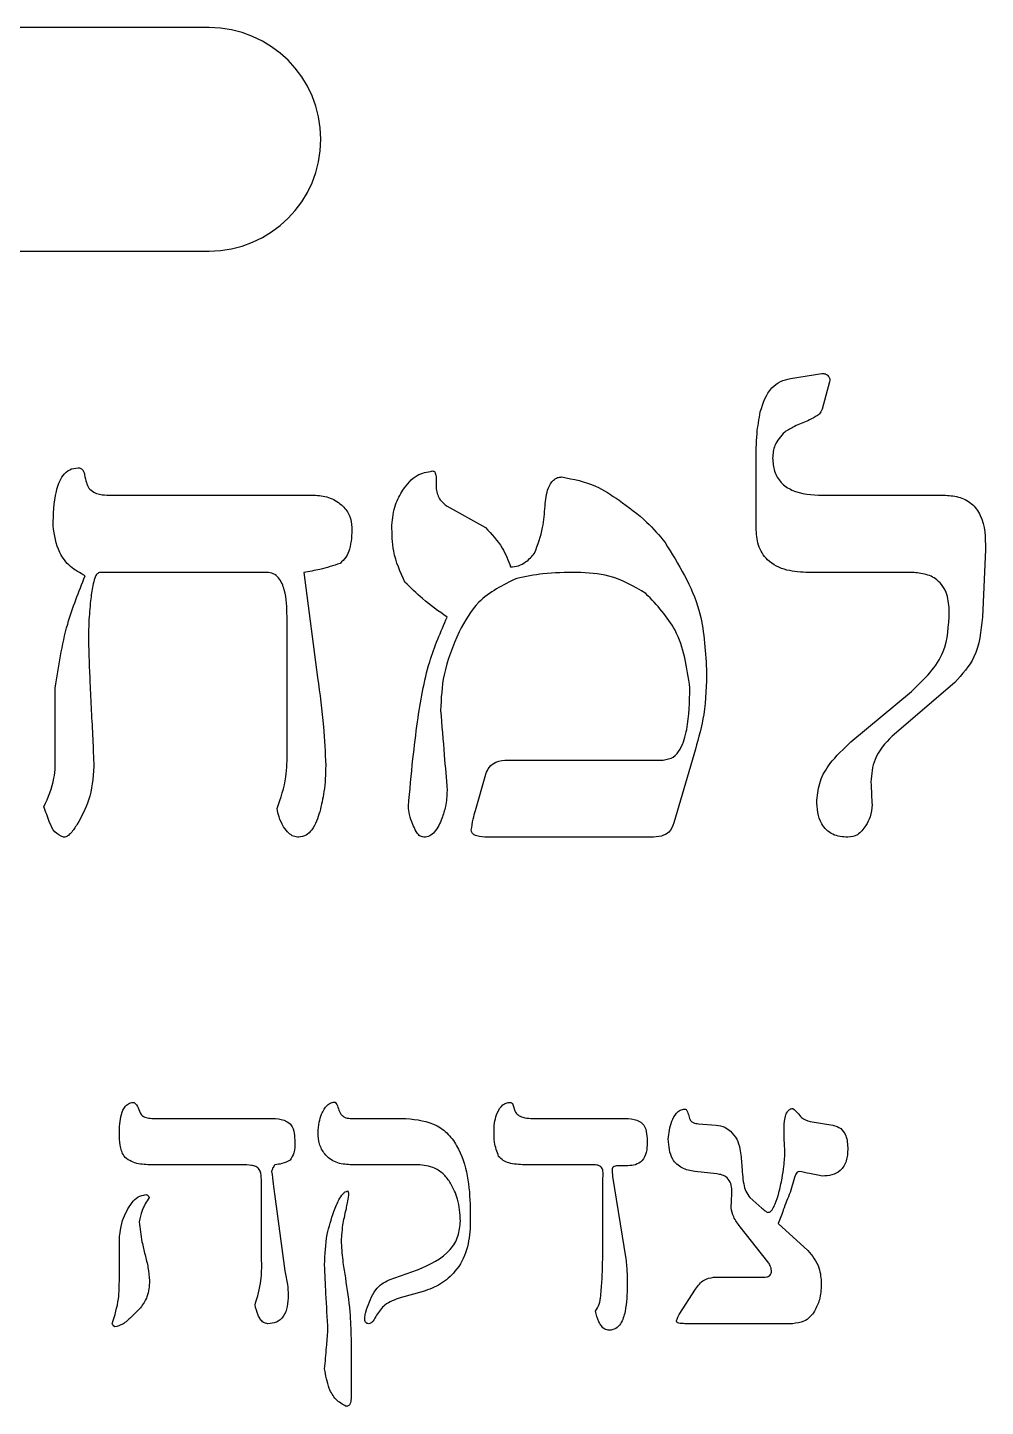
# Model space of a CAD drawing. Header units: inches. Extents: x -10.2 to 5.8, y -10.8 to 2.3.
# Drawn here: x -0.965 to 0.106, y -1.372 to 0.17 of the extents above; entities that cross this region are included whole.
import ezdxf

# ---------------------------------------------------------------- set-up
doc = ezdxf.new("R2010")
doc.units = ezdxf.units.IN
doc.header["$MEASUREMENT"] = 0

msp = doc.modelspace()

# ---------------------------------------------------------------- linework, layer by layer
at = {"color": 7, "linetype": 'Continuous', "lineweight": 25}
for p, q in [((-0.7621, 0.1703), (-1.6371, 0.1703)), ((-1.6371, -0.0797), (-0.7621, -0.0797)), ((-0.1118, -0.2222), (-0.0768, -0.2169)), ((-0.0682, -0.2262), (-0.0763, -0.2568)), ((-0.1502, -0.3896), (-0.1502, -0.3156)), ((-0.5082, -0.3345), (-0.5082, -0.3459)), ((-0.8736, -0.3529), (-0.6429, -0.3529)), ((-0.0761, -0.3529), (0.0597, -0.3529)), ((-0.4959, -0.3651), (-0.4528, -0.3892)), ((0.1063, -0.4135), (0.1029, -0.4893)), ((-0.6976, -0.4393), (-0.8847, -0.4393)), ((-0.6563, -0.4393), (-0.6407, -0.5569)), ((0.0226, -0.4393), (-0.0915, -0.4393)), ((-0.6749, -0.6391), (-0.6749, -0.4886)), ((-0.9341, -0.6429), (-0.9341, -0.5686)), ((0.072, -0.5624), (0.0019, -0.6223)), ((-0.0441, -0.6287), (0.0235, -0.5726)), ((-0.2181, -0.6369), (-0.2423, -0.7194)), ((-0.4277, -0.6492), (-0.254, -0.6492)), ((-0.4641, -0.7055), (-0.4526, -0.6649)), ((-0.2775, -0.7356), (-0.4473, -0.7356)), ((-0.4218, -1.0358), (-0.4202, -1.0418)), ((-0.8263, -1.0502), (-0.694, -1.0502)), ((-0.6042, -1.0502), (-0.5419, -1.0502)), ((-0.4022, -1.0502), (-0.2996, -1.0502)), ((-0.2145, -1.0561), (-0.1949, -1.0576)), ((-0.0897, -1.0537), (-0.0643, -1.0576)), ((-0.7248, -1.102), (-0.8265, -1.102)), ((-0.5287, -1.102), (-0.6042, -1.102)), ((-0.3319, -1.102), (-0.4095, -1.102)), ((-0.3114, -1.1087), (-0.3107, -1.1152)), ((-0.2936, -1.1031), (-0.3049, -1.1031)), ((-0.1941, -1.1122), (-0.2189, -1.1094)), ((-0.3107, -1.1152), (-0.2959, -1.2074)), ((-0.1074, -1.1162), (-0.1122, -1.1329)), ((-0.7033, -1.2095), (-0.7033, -1.1271)), ((-0.6888, -1.1345), (-0.6773, -1.2207)), ((-0.3218, -1.1932), (-0.3218, -1.1375)), ((-0.1571, -1.1387), (-0.1437, -1.1505)), ((-0.4699, -1.1549), (-0.4699, -1.1703)), ((-0.1372, -1.2106), (-0.168, -1.1713)), ((-0.1255, -1.1679), (-0.0924, -1.1978)), ((-0.8625, -1.2294), (-0.8625, -1.1956)), ((-0.5607, -1.2307), (-0.5289, -1.2196)), ((-0.1977, -1.2279), (-0.1421, -1.2279)), ((-0.5228, -1.2439), (-0.5483, -1.2509)), ((-0.2361, -1.2696), (-0.2181, -1.2413)), ((-0.8389, -1.2621), (-0.8493, -1.2724)), ((-0.1094, -1.2798), (-0.2301, -1.2798)), ((-0.6033, -1.2964), (-0.6033, -1.362))]:
    msp.add_line(p, q, dxfattribs=at)
msp.add_arc((-0.7621, 0.0453), 0.125, 270, 90, dxfattribs=at)
for points, knots in [([(-0.1455, -0.2595), (-0.1424, -0.2498), (-0.138, -0.2362), (-0.1233, -0.225), (-0.1156, -0.2231), (-0.1118, -0.2222)], [0, 0, 0, 0, 0.558184, 0.779064, 1, 1, 1, 1]), ([(-0.0768, -0.2169), (-0.0753, -0.2168), (-0.0724, -0.2167), (-0.0693, -0.2195), (-0.0674, -0.2228), (-0.0679, -0.225), (-0.0682, -0.2262)], [0, 0, 0, 0, 0.2782678, 0.5615091, 0.7780344, 1, 1, 1, 1]), ([(-0.1502, -0.3156), (-0.1502, -0.305), (-0.1502, -0.2862), (-0.147, -0.2677), (-0.1455, -0.2595)], [0, 0, 0, 0, 0.560193, 1, 1, 1, 1]), ([(-0.0763, -0.2568), (-0.0772, -0.2586), (-0.0791, -0.2621), (-0.0851, -0.2661), (-0.0897, -0.2683), (-0.0925, -0.2696)], [0, 0, 0, 0, 0.278554, 0.559743, 1, 1, 1, 1]), ([(-0.0925, -0.2696), (-0.0975, -0.2716), (-0.1064, -0.2751), (-0.1145, -0.28), (-0.1182, -0.2822)], [0, 0, 0, 0, 0.560201, 1, 1, 1, 1]), ([(-0.1182, -0.2822), (-0.1226, -0.2868), (-0.1305, -0.2952), (-0.1313, -0.3065), (-0.1317, -0.3115)], [0, 0, 0, 0, 0.558473, 1, 1, 1, 1]), ([(-0.9366, -0.3871), (-0.9363, -0.3742), (-0.9358, -0.3548), (-0.9282, -0.3329), (-0.9185, -0.3235), (-0.9119, -0.3226), (-0.9087, -0.3222)], [0, 0, 0, 0, 0.50067, 0.750271, 0.875254, 1, 1, 1, 1]), ([(-0.9087, -0.3222), (-0.9075, -0.3223), (-0.9053, -0.3226), (-0.9024, -0.3257), (-0.9017, -0.3285), (-0.9013, -0.3302)], [0, 0, 0, 0, 0.2791996, 0.56038, 1, 1, 1, 1]), ([(-0.1317, -0.3115), (-0.1314, -0.3165), (-0.1307, -0.3263), (-0.1229, -0.3395), (-0.1047, -0.3516), (-0.0879, -0.3524), (-0.0761, -0.3529)], [0, 0, 0, 0, 0.187156, 0.373743, 0.560514, 1, 1, 1, 1]), ([(-0.9013, -0.3302), (-0.9008, -0.3331), (-0.8999, -0.3382), (-0.8976, -0.3429), (-0.8966, -0.3449)], [0, 0, 0, 0, 0.56104, 1, 1, 1, 1]), ([(-0.5452, -0.3471), (-0.5405, -0.3407), (-0.532, -0.3293), (-0.5181, -0.3269), (-0.5121, -0.3258)], [0, 0, 0, 0, 0.560916, 1, 1, 1, 1]), ([(-0.5121, -0.3258), (-0.5116, -0.3259), (-0.5108, -0.326), (-0.5093, -0.3272), (-0.5083, -0.3301), (-0.5082, -0.3327), (-0.5082, -0.3345)], [0, 0, 0, 0, 0.12731, 0.248545, 0.501824, 1, 1, 1, 1]), ([(-0.3863, -0.3651), (-0.3857, -0.3582), (-0.3848, -0.3477), (-0.3786, -0.3368), (-0.3726, -0.3328), (-0.3691, -0.3326), (-0.3674, -0.3325)], [0, 0, 0, 0, 0.500326, 0.74953, 0.874893, 1, 1, 1, 1]), ([(-0.3674, -0.3325), (-0.3545, -0.335), (-0.3315, -0.3395), (-0.3121, -0.3527), (-0.3035, -0.3585)], [0, 0, 0, 0, 0.558169, 1, 1, 1, 1]), ([(-0.8966, -0.3449), (-0.8949, -0.3465), (-0.8915, -0.3499), (-0.8833, -0.3525), (-0.8772, -0.3527), (-0.8736, -0.3529)], [0, 0, 0, 0, 0.279212, 0.560191, 1, 1, 1, 1]), ([(-0.6429, -0.3529), (-0.6373, -0.3535), (-0.6261, -0.3547), (-0.6129, -0.3638), (-0.6038, -0.3756), (-0.6028, -0.3844), (-0.6023, -0.3889)], [0, 0, 0, 0, 0.279952, 0.560024, 0.780059, 1, 1, 1, 1]), ([(-0.5576, -0.3865), (-0.5568, -0.3786), (-0.5555, -0.3646), (-0.5484, -0.3524), (-0.5452, -0.3471)], [0, 0, 0, 0, 0.559481, 1, 1, 1, 1]), ([(-0.5082, -0.3459), (-0.5071, -0.3503), (-0.5052, -0.3582), (-0.4987, -0.363), (-0.4959, -0.3651)], [0, 0, 0, 0, 0.559559, 1, 1, 1, 1]), ([(0.0597, -0.3529), (0.0652, -0.3532), (0.0762, -0.3538), (0.0915, -0.3614), (0.106, -0.3813), (0.1062, -0.4002), (0.1063, -0.4135)], [0, 0, 0, 0, 0.1874509, 0.3742969, 0.5611266, 1, 1, 1, 1]), ([(-0.3981, -0.4178), (-0.3945, -0.4083), (-0.3881, -0.3913), (-0.3869, -0.3732), (-0.3863, -0.3651)], [0, 0, 0, 0, 0.558166, 1, 1, 1, 1]), ([(-0.3035, -0.3585), (-0.2928, -0.3662), (-0.2737, -0.3799), (-0.2586, -0.3979), (-0.252, -0.4059)], [0, 0, 0, 0, 0.5601022, 1, 1, 1, 1]), ([(-0.9007, -0.443), (-0.9065, -0.4399), (-0.9182, -0.4338), (-0.9325, -0.4142), (-0.9351, -0.3974), (-0.9366, -0.3871)], [0, 0, 0, 0, 0.280334, 0.561149, 1, 1, 1, 1]), ([(-0.6023, -0.3889), (-0.6026, -0.3971), (-0.603, -0.4086), (-0.6084, -0.4226), (-0.6132, -0.427), (-0.6156, -0.4292)], [0, 0, 0, 0, 0.560406, 0.780676, 1, 1, 1, 1]), ([(-0.5431, -0.4501), (-0.5482, -0.4388), (-0.5573, -0.4185), (-0.5575, -0.3963), (-0.5576, -0.3865)], [0, 0, 0, 0, 0.558157, 1, 1, 1, 1]), ([(-0.4528, -0.3892), (-0.4461, -0.3964), (-0.434, -0.4094), (-0.4276, -0.4259), (-0.4248, -0.4331)], [0, 0, 0, 0, 0.558816, 1, 1, 1, 1]), ([(-0.0915, -0.4393), (-0.0997, -0.439), (-0.1161, -0.4383), (-0.1377, -0.4279), (-0.149, -0.409), (-0.1498, -0.396), (-0.1502, -0.3896)], [0, 0, 0, 0, 0.280889, 0.559757, 0.779361, 1, 1, 1, 1]), ([(-0.252, -0.4059), (-0.2369, -0.4303), (-0.2099, -0.4741), (-0.207, -0.5252), (-0.2057, -0.5477)], [0, 0, 0, 0, 0.559184, 1, 1, 1, 1]), ([(-0.6156, -0.4292), (-0.6231, -0.4316), (-0.6364, -0.436), (-0.6503, -0.4383), (-0.6563, -0.4393)], [0, 0, 0, 0, 0.5591092, 1, 1, 1, 1]), ([(-0.4248, -0.4331), (-0.4218, -0.4329), (-0.4158, -0.4323), (-0.4062, -0.4271), (-0.4011, -0.4213), (-0.3981, -0.4178)], [0, 0, 0, 0, 0.2798321, 0.5607329, 1, 1, 1, 1]), ([(-0.9341, -0.5686), (-0.9305, -0.5444), (-0.9241, -0.5013), (-0.9078, -0.4608), (-0.9007, -0.443)], [0, 0, 0, 0, 0.559215, 1, 1, 1, 1]), ([(-0.8847, -0.4393), (-0.886, -0.44), (-0.8886, -0.4414), (-0.8905, -0.4471), (-0.893, -0.4566), (-0.894, -0.4652), (-0.8947, -0.471)], [0, 0, 0, 0, 0.1217489, 0.2471427, 0.4980017, 1, 1, 1, 1]), ([(-0.6749, -0.4886), (-0.6751, -0.4786), (-0.6755, -0.4636), (-0.6821, -0.4469), (-0.6901, -0.4401), (-0.6951, -0.4396), (-0.6976, -0.4393)], [0, 0, 0, 0, 0.500633, 0.749968, 0.875172, 1, 1, 1, 1]), ([(-0.418, -0.4459), (-0.4335, -0.4535), (-0.4611, -0.467), (-0.476, -0.4938), (-0.4825, -0.5057)], [0, 0, 0, 0, 0.5579367, 1, 1, 1, 1]), ([(-0.3507, -0.4393), (-0.3634, -0.4394), (-0.386, -0.4395), (-0.4083, -0.4439), (-0.418, -0.4459)], [0, 0, 0, 0, 0.560184, 1, 1, 1, 1]), ([(-0.2735, -0.4629), (-0.2869, -0.455), (-0.3109, -0.441), (-0.3385, -0.4398), (-0.3507, -0.4393)], [0, 0, 0, 0, 0.558806, 1, 1, 1, 1]), ([(0.0659, -0.4835), (0.0655, -0.4769), (0.0648, -0.4636), (0.0543, -0.4471), (0.0381, -0.4402), (0.0278, -0.4396), (0.0226, -0.4393)], [0, 0, 0, 0, 0.280716, 0.558987, 0.779192, 1, 1, 1, 1]), ([(-0.4959, -0.4893), (-0.5053, -0.4826), (-0.522, -0.4708), (-0.5367, -0.4564), (-0.5431, -0.4501)], [0, 0, 0, 0, 0.560422, 1, 1, 1, 1]), ([(-0.8947, -0.471), (-0.8955, -0.479), (-0.8968, -0.4935), (-0.897, -0.508), (-0.8971, -0.5144)], [0, 0, 0, 0, 0.5599597, 1, 1, 1, 1]), ([(-0.2243, -0.5685), (-0.2275, -0.5458), (-0.2333, -0.5053), (-0.2612, -0.4758), (-0.2735, -0.4629)], [0, 0, 0, 0, 0.559961, 1, 1, 1, 1]), ([(-0.529, -0.6063), (-0.5255, -0.5837), (-0.5192, -0.5433), (-0.503, -0.5058), (-0.4959, -0.4893)], [0, 0, 0, 0, 0.560003, 1, 1, 1, 1]), ([(0.0235, -0.5726), (0.0379, -0.5588), (0.0635, -0.5341), (0.0651, -0.499), (0.0659, -0.4835)], [0, 0, 0, 0, 0.559034, 1, 1, 1, 1]), ([(0.1029, -0.4893), (0.1014, -0.5049), (0.0987, -0.5327), (0.0802, -0.5533), (0.072, -0.5624)], [0, 0, 0, 0, 0.560537, 1, 1, 1, 1]), ([(-0.4825, -0.5057), (-0.4892, -0.5215), (-0.501, -0.5498), (-0.5025, -0.5803), (-0.5032, -0.5937)], [0, 0, 0, 0, 0.559811, 1, 1, 1, 1]), ([(-0.8971, -0.5144), (-0.8966, -0.5305), (-0.8958, -0.5571), (-0.8939, -0.594), (-0.8922, -0.6253), (-0.8914, -0.6462), (-0.8909, -0.6566)], [0, 0, 0, 0, 0.339995, 0.560002, 0.78001, 1, 1, 1, 1]), ([(-0.2057, -0.5477), (-0.2059, -0.5647), (-0.2063, -0.595), (-0.2145, -0.6241), (-0.2181, -0.6369)], [0, 0, 0, 0, 0.560326, 1, 1, 1, 1]), ([(-0.6407, -0.5569), (-0.6383, -0.5752), (-0.6339, -0.6079), (-0.6323, -0.6408), (-0.6317, -0.6553)], [0, 0, 0, 0, 0.56008, 1, 1, 1, 1]), ([(-0.254, -0.6492), (-0.25, -0.6485), (-0.2421, -0.6471), (-0.2324, -0.6338), (-0.2251, -0.6075), (-0.2246, -0.5841), (-0.2243, -0.5685)], [0, 0, 0, 0, 0.124015, 0.249057, 0.499035, 1, 1, 1, 1]), ([(-0.5032, -0.5937), (-0.5018, -0.6104), (-0.4993, -0.6402), (-0.4969, -0.67), (-0.4959, -0.6831)], [0, 0, 0, 0, 0.559991, 1, 1, 1, 1]), ([(-0.5391, -0.701), (-0.5375, -0.6833), (-0.5348, -0.6516), (-0.5308, -0.6201), (-0.529, -0.6063)], [0, 0, 0, 0, 0.559936, 1, 1, 1, 1]), ([(-0.0823, -0.694), (-0.0814, -0.6868), (-0.0797, -0.6722), (-0.0661, -0.6494), (-0.0524, -0.6366), (-0.0441, -0.6287)], [0, 0, 0, 0, 0.279495, 0.559631, 1, 1, 1, 1]), ([(0.0019, -0.6223), (-0.0057, -0.6305), (-0.0193, -0.6452), (-0.0211, -0.665), (-0.0219, -0.6737)], [0, 0, 0, 0, 0.559036, 1, 1, 1, 1]), ([(-0.9468, -0.7014), (-0.9422, -0.691), (-0.934, -0.6723), (-0.9341, -0.6519), (-0.9341, -0.6429)], [0, 0, 0, 0, 0.55721, 1, 1, 1, 1]), ([(-0.686, -0.7034), (-0.682, -0.6917), (-0.6748, -0.6708), (-0.6748, -0.6488), (-0.6749, -0.6391)], [0, 0, 0, 0, 0.5583012, 1, 1, 1, 1]), ([(-0.8909, -0.6566), (-0.892, -0.6694), (-0.8939, -0.6923), (-0.9049, -0.7123), (-0.9097, -0.7211)], [0, 0, 0, 0, 0.559537, 1, 1, 1, 1]), ([(-0.6317, -0.6553), (-0.6319, -0.6651), (-0.6324, -0.6826), (-0.6365, -0.6996), (-0.6383, -0.7071)], [0, 0, 0, 0, 0.559965, 1, 1, 1, 1]), ([(-0.4526, -0.6649), (-0.4515, -0.6621), (-0.4492, -0.6566), (-0.4401, -0.65), (-0.4324, -0.6495), (-0.4277, -0.6492)], [0, 0, 0, 0, 0.280164, 0.560761, 1, 1, 1, 1]), ([(-0.0219, -0.6737), (-0.0216, -0.6785), (-0.0212, -0.687), (-0.0207, -0.6956), (-0.0205, -0.6994)], [0, 0, 0, 0, 0.560005, 1, 1, 1, 1]), ([(-0.4959, -0.6831), (-0.4962, -0.6891), (-0.4968, -0.6999), (-0.5002, -0.7101), (-0.5017, -0.7146)], [0, 0, 0, 0, 0.559842, 1, 1, 1, 1]), ([(-0.0476, -0.7356), (-0.0534, -0.7352), (-0.0651, -0.7342), (-0.081, -0.7185), (-0.0818, -0.7033), (-0.0823, -0.694)], [0, 0, 0, 0, 0.280912, 0.559614, 1, 1, 1, 1]), ([(-0.9248, -0.7356), (-0.9284, -0.7339), (-0.9356, -0.7303), (-0.9416, -0.7168), (-0.9448, -0.7072), (-0.9468, -0.7014)], [0, 0, 0, 0, 0.273642, 0.555945, 1, 1, 1, 1]), ([(-0.6787, -0.7238), (-0.6807, -0.7202), (-0.6842, -0.7137), (-0.6854, -0.7066), (-0.686, -0.7034)], [0, 0, 0, 0, 0.559445, 1, 1, 1, 1]), ([(-0.6383, -0.7071), (-0.6406, -0.7141), (-0.6438, -0.7239), (-0.6532, -0.734), (-0.659, -0.7351), (-0.6618, -0.7356)], [0, 0, 0, 0, 0.560945, 0.781094, 1, 1, 1, 1]), ([(-0.5343, -0.7212), (-0.5357, -0.7176), (-0.5382, -0.711), (-0.5388, -0.7041), (-0.5391, -0.701)], [0, 0, 0, 0, 0.560266, 1, 1, 1, 1]), ([(-0.4688, -0.7278), (-0.4682, -0.7236), (-0.4671, -0.7161), (-0.465, -0.7087), (-0.4641, -0.7055)], [0, 0, 0, 0, 0.5596174, 1, 1, 1, 1]), ([(-0.0205, -0.6994), (-0.0209, -0.7039), (-0.0216, -0.7122), (-0.0257, -0.7193), (-0.0275, -0.7224)], [0, 0, 0, 0, 0.55965, 1, 1, 1, 1]), ([(-0.9097, -0.7211), (-0.9119, -0.7245), (-0.915, -0.7291), (-0.9201, -0.7345), (-0.9232, -0.7352), (-0.9248, -0.7356)], [0, 0, 0, 0, 0.559357, 0.781772, 1, 1, 1, 1]), ([(-0.6618, -0.7356), (-0.6639, -0.7354), (-0.6679, -0.7349), (-0.674, -0.7307), (-0.6769, -0.7264), (-0.6787, -0.7238)], [0, 0, 0, 0, 0.279566, 0.560418, 1, 1, 1, 1]), ([(-0.5219, -0.7356), (-0.5237, -0.7351), (-0.5274, -0.734), (-0.5311, -0.7282), (-0.5331, -0.7239), (-0.5343, -0.7212)], [0, 0, 0, 0, 0.275752, 0.559181, 1, 1, 1, 1]), ([(-0.5017, -0.7146), (-0.504, -0.7199), (-0.5071, -0.7274), (-0.5151, -0.7346), (-0.5196, -0.7353), (-0.5219, -0.7356)], [0, 0, 0, 0, 0.558903, 0.780152, 1, 1, 1, 1]), ([(-0.2423, -0.7194), (-0.2437, -0.7233), (-0.2462, -0.7304), (-0.253, -0.7331), (-0.256, -0.7344)], [0, 0, 0, 0, 0.559805, 1, 1, 1, 1]), ([(-0.0275, -0.7224), (-0.0303, -0.7265), (-0.0352, -0.7338), (-0.0438, -0.735), (-0.0476, -0.7356)], [0, 0, 0, 0, 0.559997, 1, 1, 1, 1]), ([(-0.4473, -0.7356), (-0.4515, -0.7356), (-0.4577, -0.7355), (-0.4647, -0.7335), (-0.4683, -0.7309), (-0.4687, -0.7288), (-0.4688, -0.7278)], [0, 0, 0, 0, 0.501301, 0.751448, 0.87691, 1, 1, 1, 1]), ([(-0.256, -0.7344), (-0.26, -0.7348), (-0.2671, -0.7357), (-0.2743, -0.7356), (-0.2775, -0.7356)], [0, 0, 0, 0, 0.559515, 1, 1, 1, 1]), ([(-0.8625, -1.0671), (-0.8623, -1.0599), (-0.8621, -1.0492), (-0.8572, -1.0374), (-0.8514, -1.0327), (-0.8478, -1.0323), (-0.846, -1.0322)], [0, 0, 0, 0, 0.500604, 0.749823, 0.875156, 1, 1, 1, 1]), ([(-0.846, -1.0322), (-0.8443, -1.0341), (-0.8407, -1.0381), (-0.8392, -1.0459), (-0.8327, -1.0498), (-0.8284, -1.05), (-0.8263, -1.0502)], [0, 0, 0, 0, 0.272561, 0.555388, 0.777271, 1, 1, 1, 1]), ([(-0.6362, -1.0454), (-0.6345, -1.0417), (-0.632, -1.0365), (-0.6258, -1.0323), (-0.6226, -1.0319), (-0.621, -1.0318)], [0, 0, 0, 0, 0.559129, 0.779533, 1, 1, 1, 1]), ([(-0.621, -1.0318), (-0.6199, -1.0337), (-0.6176, -1.0376), (-0.6164, -1.0432), (-0.6136, -1.0468), (-0.61, -1.0496), (-0.6065, -1.0499), (-0.6042, -1.0502)], [0, 0, 0, 0, 0.247612, 0.499205, 0.624409, 0.750654, 1, 1, 1, 1]), ([(-0.4398, -1.0441), (-0.4381, -1.0408), (-0.4357, -1.0361), (-0.4298, -1.0326), (-0.4269, -1.0323), (-0.4254, -1.0322)], [0, 0, 0, 0, 0.55813, 0.779037, 1, 1, 1, 1]), ([(-0.4254, -1.0322), (-0.4249, -1.0322), (-0.4239, -1.0324), (-0.4226, -1.0338), (-0.4221, -1.035), (-0.4218, -1.0358)], [0, 0, 0, 0, 0.279353, 0.55899, 1, 1, 1, 1]), ([(-0.6402, -1.0663), (-0.64, -1.0623), (-0.6396, -1.0551), (-0.6373, -1.0483), (-0.6362, -1.0454)], [0, 0, 0, 0, 0.559709, 1, 1, 1, 1]), ([(-0.4434, -1.0639), (-0.4432, -1.0601), (-0.4429, -1.0534), (-0.4408, -1.047), (-0.4398, -1.0441)], [0, 0, 0, 0, 0.559936, 1, 1, 1, 1]), ([(-0.4202, -1.0418), (-0.4191, -1.0434), (-0.4168, -1.0466), (-0.4103, -1.0497), (-0.4053, -1.05), (-0.4022, -1.0502)], [0, 0, 0, 0, 0.279483, 0.560345, 1, 1, 1, 1]), ([(-0.2485, -1.0735), (-0.2477, -1.0666), (-0.2464, -1.0562), (-0.2406, -1.0454), (-0.2354, -1.0405), (-0.2319, -1.04), (-0.2301, -1.0398)], [0, 0, 0, 0, 0.499238, 0.74952, 0.875181, 1, 1, 1, 1]), ([(-0.2301, -1.0398), (-0.2296, -1.0399), (-0.2285, -1.0401), (-0.2272, -1.0418), (-0.2261, -1.0453), (-0.225, -1.0492), (-0.2234, -1.0532), (-0.2197, -1.0555), (-0.2166, -1.0559), (-0.2145, -1.0561)], [0, 0, 0, 0, 0.061797, 0.124956, 0.249848, 0.500367, 0.625664, 0.7501, 1, 1, 1, 1]), ([(-0.119, -1.0641), (-0.1189, -1.0592), (-0.1187, -1.0518), (-0.1162, -1.0436), (-0.1128, -1.0396), (-0.1103, -1.0392), (-0.1091, -1.0391)], [0, 0, 0, 0, 0.500882, 0.750629, 0.875537, 1, 1, 1, 1]), ([(-0.1091, -1.0391), (-0.1074, -1.0405), (-0.1038, -1.0435), (-0.0992, -1.0507), (-0.0933, -1.0526), (-0.0897, -1.0537)], [0, 0, 0, 0, 0.278642, 0.561029, 1, 1, 1, 1]), ([(-0.694, -1.0502), (-0.6898, -1.0502), (-0.6815, -1.0504), (-0.6697, -1.0558), (-0.6665, -1.0668), (-0.6663, -1.0734), (-0.6662, -1.0767)], [0, 0, 0, 0, 0.281737, 0.558039, 0.778474, 1, 1, 1, 1]), ([(-0.5419, -1.0502), (-0.5297, -1.0515), (-0.5114, -1.0535), (-0.4924, -1.0691), (-0.4792, -1.0894), (-0.4711, -1.1189), (-0.4703, -1.1429), (-0.4699, -1.1549)], [0, 0, 0, 0, 0.24845, 0.37365, 0.498928, 0.749107, 1, 1, 1, 1]), ([(-0.4382, -1.0926), (-0.4401, -1.0874), (-0.4435, -1.0781), (-0.4434, -1.0683), (-0.4434, -1.0639)], [0, 0, 0, 0, 0.557877, 1, 1, 1, 1]), ([(-0.2996, -1.0502), (-0.2953, -1.0502), (-0.2868, -1.0502), (-0.2749, -1.056), (-0.2723, -1.0674), (-0.2721, -1.0741), (-0.272, -1.0774)], [0, 0, 0, 0, 0.281992, 0.557531, 0.778286, 1, 1, 1, 1]), ([(-0.1949, -1.0576), (-0.1916, -1.0581), (-0.1855, -1.0589), (-0.1809, -1.0629), (-0.1789, -1.0646)], [0, 0, 0, 0, 0.560066, 1, 1, 1, 1]), ([(-0.1181, -1.0876), (-0.1183, -1.0832), (-0.1188, -1.0754), (-0.1189, -1.0676), (-0.119, -1.0641)], [0, 0, 0, 0, 0.559977, 1, 1, 1, 1]), ([(-0.0643, -1.0576), (-0.0612, -1.0586), (-0.0549, -1.0606), (-0.0483, -1.071), (-0.0479, -1.0794), (-0.0477, -1.0845)], [0, 0, 0, 0, 0.279441, 0.55909, 1, 1, 1, 1]), ([(-0.8265, -1.102), (-0.832, -1.1019), (-0.8429, -1.1017), (-0.8582, -1.0944), (-0.8621, -1.08), (-0.8624, -1.0714), (-0.8625, -1.0671)], [0, 0, 0, 0, 0.281939, 0.557897, 0.778315, 1, 1, 1, 1]), ([(-0.6662, -1.0767), (-0.6662, -1.0808), (-0.6661, -1.088), (-0.6698, -1.0942), (-0.6714, -1.0969)], [0, 0, 0, 0, 0.562429, 1, 1, 1, 1]), ([(-0.6042, -1.102), (-0.6096, -1.1016), (-0.6204, -1.1007), (-0.6328, -1.0913), (-0.6394, -1.0789), (-0.64, -1.0705), (-0.6402, -1.0663)], [0, 0, 0, 0, 0.280158, 0.55915, 0.77931, 1, 1, 1, 1]), ([(-0.272, -1.0774), (-0.2721, -1.081), (-0.2724, -1.0882), (-0.2768, -1.0976), (-0.2851, -1.1026), (-0.2908, -1.1029), (-0.2936, -1.1031)], [0, 0, 0, 0, 0.280986, 0.560047, 0.77952, 1, 1, 1, 1]), ([(-0.2189, -1.1094), (-0.2238, -1.1086), (-0.2335, -1.1069), (-0.2469, -1.0941), (-0.2479, -1.0813), (-0.2485, -1.0735)], [0, 0, 0, 0, 0.281168, 0.560741, 1, 1, 1, 1]), ([(-0.1789, -1.0646), (-0.1763, -1.0675), (-0.1712, -1.0731), (-0.1674, -1.0864), (-0.1667, -1.0961), (-0.1662, -1.102)], [0, 0, 0, 0, 0.278762, 0.559119, 1, 1, 1, 1]), ([(-0.4095, -1.102), (-0.4153, -1.1018), (-0.4235, -1.1014), (-0.4333, -1.0975), (-0.4366, -1.0942), (-0.4382, -1.0926)], [0, 0, 0, 0, 0.560008, 0.780277, 1, 1, 1, 1]), ([(-0.1192, -1.1038), (-0.1189, -1.1008), (-0.1183, -1.0954), (-0.1181, -1.09), (-0.1181, -1.0876)], [0, 0, 0, 0, 0.5599786, 1, 1, 1, 1]), ([(-0.0477, -1.0845), (-0.0479, -1.0889), (-0.0483, -1.0977), (-0.0549, -1.1089), (-0.0654, -1.114), (-0.0723, -1.1144), (-0.0758, -1.1146)], [0, 0, 0, 0, 0.280897, 0.559368, 0.77931, 1, 1, 1, 1]), ([(-0.7033, -1.1271), (-0.7034, -1.1234), (-0.7036, -1.1168), (-0.7045, -1.1079), (-0.7098, -1.1036), (-0.7164, -1.1023), (-0.7215, -1.1021), (-0.7248, -1.102)], [0, 0, 0, 0, 0.280589, 0.500359, 0.62416, 0.749523, 1, 1, 1, 1]), ([(-0.6884, -1.102), (-0.6894, -1.1033), (-0.6911, -1.1055), (-0.6918, -1.1082), (-0.6922, -1.1094)], [0, 0, 0, 0, 0.561455, 1, 1, 1, 1]), ([(-0.6922, -1.1094), (-0.6915, -1.1141), (-0.6904, -1.1225), (-0.6893, -1.1309), (-0.6888, -1.1345)], [0, 0, 0, 0, 0.559992, 1, 1, 1, 1]), ([(-0.6714, -1.0969), (-0.6744, -1.0984), (-0.6798, -1.1011), (-0.6858, -1.1017), (-0.6884, -1.102)], [0, 0, 0, 0, 0.557695, 1, 1, 1, 1]), ([(-0.4919, -1.1226), (-0.4943, -1.1193), (-0.4991, -1.1125), (-0.5115, -1.1038), (-0.5221, -1.1027), (-0.5287, -1.102)], [0, 0, 0, 0, 0.280776, 0.561122, 1, 1, 1, 1]), ([(-0.3214, -1.1117), (-0.3214, -1.1101), (-0.3215, -1.107), (-0.3244, -1.1034), (-0.3282, -1.1022), (-0.3306, -1.1021), (-0.3319, -1.102)], [0, 0, 0, 0, 0.280531, 0.558369, 0.778717, 1, 1, 1, 1]), ([(-0.3049, -1.1031), (-0.3059, -1.1032), (-0.3077, -1.1032), (-0.3101, -1.1044), (-0.3113, -1.1066), (-0.3114, -1.108), (-0.3114, -1.1087)], [0, 0, 0, 0, 0.280332, 0.559328, 0.779311, 1, 1, 1, 1]), ([(-0.1662, -1.102), (-0.1658, -1.1092), (-0.1653, -1.1192), (-0.1622, -1.1319), (-0.1588, -1.1364), (-0.1571, -1.1387)], [0, 0, 0, 0, 0.56083, 0.781077, 1, 1, 1, 1]), ([(-0.1248, -1.1334), (-0.1235, -1.128), (-0.1211, -1.1182), (-0.1198, -1.1082), (-0.1192, -1.1038)], [0, 0, 0, 0, 0.559946, 1, 1, 1, 1]), ([(-0.1018, -1.1094), (-0.1027, -1.1097), (-0.1044, -1.1101), (-0.1061, -1.1129), (-0.1069, -1.1149), (-0.1074, -1.1162)], [0, 0, 0, 0, 0.275803, 0.559373, 1, 1, 1, 1]), ([(-0.0758, -1.1146), (-0.0807, -1.1138), (-0.0894, -1.1123), (-0.098, -1.1103), (-0.1018, -1.1094)], [0, 0, 0, 0, 0.559813, 1, 1, 1, 1]), ([(-0.481, -1.165), (-0.4814, -1.1566), (-0.4821, -1.1417), (-0.4889, -1.1284), (-0.4919, -1.1226)], [0, 0, 0, 0, 0.560193, 1, 1, 1, 1]), ([(-0.3218, -1.1375), (-0.3218, -1.1327), (-0.3217, -1.1241), (-0.3215, -1.1155), (-0.3214, -1.1117)], [0, 0, 0, 0, 0.559997, 1, 1, 1, 1]), ([(-0.1773, -1.1308), (-0.1775, -1.1282), (-0.1778, -1.123), (-0.182, -1.1165), (-0.188, -1.1132), (-0.1921, -1.1125), (-0.1941, -1.1122)], [0, 0, 0, 0, 0.280396, 0.559043, 0.779434, 1, 1, 1, 1]), ([(-0.8589, -1.1645), (-0.8559, -1.1575), (-0.8517, -1.1476), (-0.8419, -1.1372), (-0.8359, -1.136), (-0.8329, -1.1354)], [0, 0, 0, 0, 0.560811, 0.781376, 1, 1, 1, 1]), ([(-0.8292, -1.1386), (-0.8321, -1.1434), (-0.8373, -1.1519), (-0.8394, -1.1616), (-0.8403, -1.1659)], [0, 0, 0, 0, 0.561299, 1, 1, 1, 1]), ([(-0.8329, -1.1354), (-0.8324, -1.1355), (-0.8314, -1.1355), (-0.83, -1.1368), (-0.8295, -1.1379), (-0.8292, -1.1386)], [0, 0, 0, 0, 0.279167, 0.5603597, 1, 1, 1, 1]), ([(-0.6226, -1.1544), (-0.6216, -1.1519), (-0.62, -1.1474), (-0.6178, -1.1431), (-0.6168, -1.1413)], [0, 0, 0, 0, 0.5600245, 1, 1, 1, 1]), ([(-0.6168, -1.1413), (-0.6154, -1.1389), (-0.6135, -1.1357), (-0.6101, -1.1321), (-0.608, -1.1316), (-0.607, -1.1313)], [0, 0, 0, 0, 0.559572, 0.781342, 1, 1, 1, 1]), ([(-0.606, -1.1361), (-0.6065, -1.1389), (-0.6074, -1.144), (-0.6085, -1.149), (-0.6089, -1.1513)], [0, 0, 0, 0, 0.559888, 1, 1, 1, 1]), ([(-0.607, -1.1313), (-0.6066, -1.1322), (-0.6061, -1.1337), (-0.606, -1.1354), (-0.606, -1.1361)], [0, 0, 0, 0, 0.559398, 1, 1, 1, 1]), ([(-0.1781, -1.1503), (-0.1779, -1.1467), (-0.1776, -1.1402), (-0.1774, -1.1337), (-0.1773, -1.1308)], [0, 0, 0, 0, 0.560014, 1, 1, 1, 1]), ([(-0.137, -1.1554), (-0.1359, -1.1551), (-0.1338, -1.1545), (-0.1311, -1.1508), (-0.1277, -1.144), (-0.126, -1.1377), (-0.1248, -1.1334)], [0, 0, 0, 0, 0.1233159, 0.2483752, 0.4989225, 1, 1, 1, 1]), ([(-0.1122, -1.1329), (-0.1148, -1.1394), (-0.1193, -1.1511), (-0.1236, -1.1628), (-0.1255, -1.1679)], [0, 0, 0, 0, 0.560003, 1, 1, 1, 1]), ([(-0.6329, -1.2138), (-0.6325, -1.2025), (-0.6317, -1.1822), (-0.6254, -1.1629), (-0.6226, -1.1544)], [0, 0, 0, 0, 0.560018, 1, 1, 1, 1]), ([(-0.6089, -1.1513), (-0.6097, -1.1546), (-0.6111, -1.1606), (-0.6122, -1.1666), (-0.6127, -1.1692)], [0, 0, 0, 0, 0.5600131, 1, 1, 1, 1]), ([(-0.168, -1.1713), (-0.1708, -1.1678), (-0.1757, -1.1615), (-0.1774, -1.1537), (-0.1781, -1.1503)], [0, 0, 0, 0, 0.561815, 1, 1, 1, 1]), ([(-0.1437, -1.1505), (-0.1426, -1.1516), (-0.1405, -1.1535), (-0.1381, -1.1548), (-0.137, -1.1554)], [0, 0, 0, 0, 0.5616508, 1, 1, 1, 1]), ([(-0.8625, -1.1956), (-0.8625, -1.1897), (-0.8625, -1.1792), (-0.86, -1.169), (-0.8589, -1.1645)], [0, 0, 0, 0, 0.560439, 1, 1, 1, 1]), ([(-0.8403, -1.1659), (-0.8395, -1.1734), (-0.8381, -1.1859), (-0.8337, -1.2027), (-0.8301, -1.217), (-0.8292, -1.2268), (-0.8288, -1.2316)], [0, 0, 0, 0, 0.339767, 0.559943, 0.780087, 1, 1, 1, 1]), ([(-0.6127, -1.1692), (-0.6132, -1.173), (-0.6141, -1.1797), (-0.6143, -1.1865), (-0.6144, -1.1895)], [0, 0, 0, 0, 0.559965, 1, 1, 1, 1]), ([(-0.5289, -1.2196), (-0.5153, -1.2136), (-0.4963, -1.2052), (-0.4825, -1.1822), (-0.4815, -1.1707), (-0.481, -1.165)], [0, 0, 0, 0, 0.558267, 0.779067, 1, 1, 1, 1]), ([(-0.4699, -1.1703), (-0.4707, -1.1794), (-0.4721, -1.1977), (-0.4848, -1.2205), (-0.5024, -1.2366), (-0.516, -1.2414), (-0.5228, -1.2439)], [0, 0, 0, 0, 0.2801135, 0.5598215, 0.7797804, 1, 1, 1, 1]), ([(-0.6144, -1.1895), (-0.6138, -1.1968), (-0.6128, -1.2099), (-0.6107, -1.2229), (-0.6097, -1.2286)], [0, 0, 0, 0, 0.559846, 1, 1, 1, 1]), ([(-0.3298, -1.2658), (-0.3282, -1.2633), (-0.3249, -1.258), (-0.3238, -1.2456), (-0.3218, -1.2242), (-0.3218, -1.2056), (-0.3218, -1.1932)], [0, 0, 0, 0, 0.1217301, 0.247175, 0.498087, 1, 1, 1, 1]), ([(-0.0924, -1.1978), (-0.0874, -1.204), (-0.0784, -1.2151), (-0.0777, -1.2293), (-0.0773, -1.2356)], [0, 0, 0, 0, 0.557956, 1, 1, 1, 1]), ([(-0.7107, -1.2586), (-0.708, -1.2497), (-0.7031, -1.2336), (-0.7032, -1.2169), (-0.7033, -1.2095)], [0, 0, 0, 0, 0.558065, 1, 1, 1, 1]), ([(-0.6292, -1.2872), (-0.6299, -1.2735), (-0.6313, -1.2491), (-0.6324, -1.2246), (-0.6329, -1.2138)], [0, 0, 0, 0, 0.559996, 1, 1, 1, 1]), ([(-0.2959, -1.2074), (-0.2953, -1.2129), (-0.2944, -1.2226), (-0.2943, -1.2324), (-0.2943, -1.2367)], [0, 0, 0, 0, 0.559922, 1, 1, 1, 1]), ([(-0.1329, -1.2205), (-0.1333, -1.2185), (-0.134, -1.2149), (-0.1362, -1.2119), (-0.1372, -1.2106)], [0, 0, 0, 0, 0.5580769, 1, 1, 1, 1]), ([(-0.8705, -1.2798), (-0.8676, -1.2706), (-0.8625, -1.2542), (-0.8625, -1.237), (-0.8625, -1.2294)], [0, 0, 0, 0, 0.558715, 1, 1, 1, 1]), ([(-0.8288, -1.2316), (-0.8291, -1.2379), (-0.8297, -1.2491), (-0.8361, -1.2581), (-0.8389, -1.2621)], [0, 0, 0, 0, 0.5604505, 1, 1, 1, 1]), ([(-0.6773, -1.2207), (-0.6763, -1.2258), (-0.6743, -1.2348), (-0.6738, -1.2441), (-0.6736, -1.2481)], [0, 0, 0, 0, 0.5600777, 1, 1, 1, 1]), ([(-0.6097, -1.2286), (-0.6078, -1.2412), (-0.6043, -1.2637), (-0.6036, -1.2864), (-0.6033, -1.2964)], [0, 0, 0, 0, 0.560028, 1, 1, 1, 1]), ([(-0.586, -1.2639), (-0.5832, -1.2563), (-0.5793, -1.2456), (-0.5693, -1.2348), (-0.5635, -1.2321), (-0.5607, -1.2307)], [0, 0, 0, 0, 0.559621, 0.780015, 1, 1, 1, 1]), ([(-0.2181, -1.2413), (-0.2152, -1.2373), (-0.2101, -1.2301), (-0.2015, -1.2286), (-0.1977, -1.2279)], [0, 0, 0, 0, 0.561262, 1, 1, 1, 1]), ([(-0.1421, -1.2279), (-0.1408, -1.2279), (-0.1383, -1.2278), (-0.135, -1.2263), (-0.1331, -1.2235), (-0.133, -1.2215), (-0.1329, -1.2205)], [0, 0, 0, 0, 0.280396, 0.559701, 0.779212, 1, 1, 1, 1]), ([(-0.6736, -1.2481), (-0.6738, -1.2523), (-0.6741, -1.2605), (-0.6779, -1.2717), (-0.6866, -1.279), (-0.6931, -1.2795), (-0.6964, -1.2798)], [0, 0, 0, 0, 0.281042, 0.560739, 0.779855, 1, 1, 1, 1]), ([(-0.2943, -1.2367), (-0.2946, -1.2466), (-0.2949, -1.2614), (-0.3, -1.2782), (-0.3068, -1.286), (-0.3118, -1.2868), (-0.3143, -1.2872)], [0, 0, 0, 0, 0.501523, 0.751344, 0.875974, 1, 1, 1, 1]), ([(-0.0773, -1.2356), (-0.0776, -1.2415), (-0.0781, -1.2522), (-0.0827, -1.2617), (-0.0848, -1.2658)], [0, 0, 0, 0, 0.559995, 1, 1, 1, 1]), ([(-0.6964, -1.2798), (-0.6981, -1.2795), (-0.7016, -1.2789), (-0.705, -1.2747), (-0.7085, -1.2682), (-0.7098, -1.2626), (-0.7107, -1.2586)], [0, 0, 0, 0, 0.185484, 0.371776, 0.558902, 1, 1, 1, 1]), ([(-0.588, -1.2735), (-0.5877, -1.2717), (-0.5873, -1.2684), (-0.5864, -1.2653), (-0.586, -1.2639)], [0, 0, 0, 0, 0.559581, 1, 1, 1, 1]), ([(-0.5483, -1.2509), (-0.5545, -1.253), (-0.5654, -1.2567), (-0.5719, -1.2662), (-0.5748, -1.2703)], [0, 0, 0, 0, 0.5607025, 1, 1, 1, 1]), ([(-0.8677, -1.2835), (-0.8683, -1.2829), (-0.8694, -1.2817), (-0.8702, -1.2804), (-0.8705, -1.2798)], [0, 0, 0, 0, 0.559393, 1, 1, 1, 1]), ([(-0.8493, -1.2724), (-0.8523, -1.2753), (-0.8575, -1.2806), (-0.8646, -1.2826), (-0.8677, -1.2835)], [0, 0, 0, 0, 0.562051, 1, 1, 1, 1]), ([(-0.5836, -1.2798), (-0.5841, -1.2797), (-0.5852, -1.2796), (-0.5867, -1.2787), (-0.5879, -1.2766), (-0.5879, -1.2748), (-0.588, -1.2735)], [0, 0, 0, 0, 0.187579, 0.373524, 0.56058, 1, 1, 1, 1]), ([(-0.5748, -1.2703), (-0.5759, -1.2725), (-0.5775, -1.2756), (-0.5806, -1.2791), (-0.5826, -1.2796), (-0.5836, -1.2798)], [0, 0, 0, 0, 0.559196, 0.781592, 1, 1, 1, 1]), ([(-0.3143, -1.2872), (-0.316, -1.2869), (-0.3196, -1.2864), (-0.3235, -1.2825), (-0.3274, -1.2758), (-0.3288, -1.2699), (-0.3298, -1.2658)], [0, 0, 0, 0, 0.185876, 0.372274, 0.55932, 1, 1, 1, 1]), ([(-0.2393, -1.2767), (-0.2389, -1.2753), (-0.2381, -1.2728), (-0.2367, -1.2706), (-0.2361, -1.2696)], [0, 0, 0, 0, 0.55841, 1, 1, 1, 1]), ([(-0.2301, -1.2798), (-0.2319, -1.2797), (-0.2345, -1.2797), (-0.2375, -1.279), (-0.239, -1.278), (-0.2392, -1.2771), (-0.2393, -1.2767)], [0, 0, 0, 0, 0.497036, 0.752885, 0.873657, 1, 1, 1, 1]), ([(-0.0848, -1.2658), (-0.0864, -1.2681), (-0.0896, -1.2726), (-0.0978, -1.2786), (-0.105, -1.2793), (-0.1094, -1.2798)], [0, 0, 0, 0, 0.280853, 0.561134, 1, 1, 1, 1]), ([(-0.6329, -1.3304), (-0.6321, -1.3224), (-0.6308, -1.308), (-0.6297, -1.2935), (-0.6292, -1.2872)], [0, 0, 0, 0, 0.559988, 1, 1, 1, 1]), ([(-0.6087, -1.3724), (-0.6128, -1.3701), (-0.6211, -1.3653), (-0.6296, -1.3499), (-0.6316, -1.3378), (-0.6329, -1.3304)], [0, 0, 0, 0, 0.2746712, 0.5578615, 1, 1, 1, 1]), ([(-0.6033, -1.362), (-0.6033, -1.3642), (-0.6034, -1.3675), (-0.6051, -1.3711), (-0.6071, -1.3722), (-0.6082, -1.3723), (-0.6087, -1.3724)], [0, 0, 0, 0, 0.49879, 0.750705, 0.872763, 1, 1, 1, 1])]:
    msp.add_open_spline(points, degree=3, knots=knots, dxfattribs=at)

doc.saveas('drawing.dxf')
